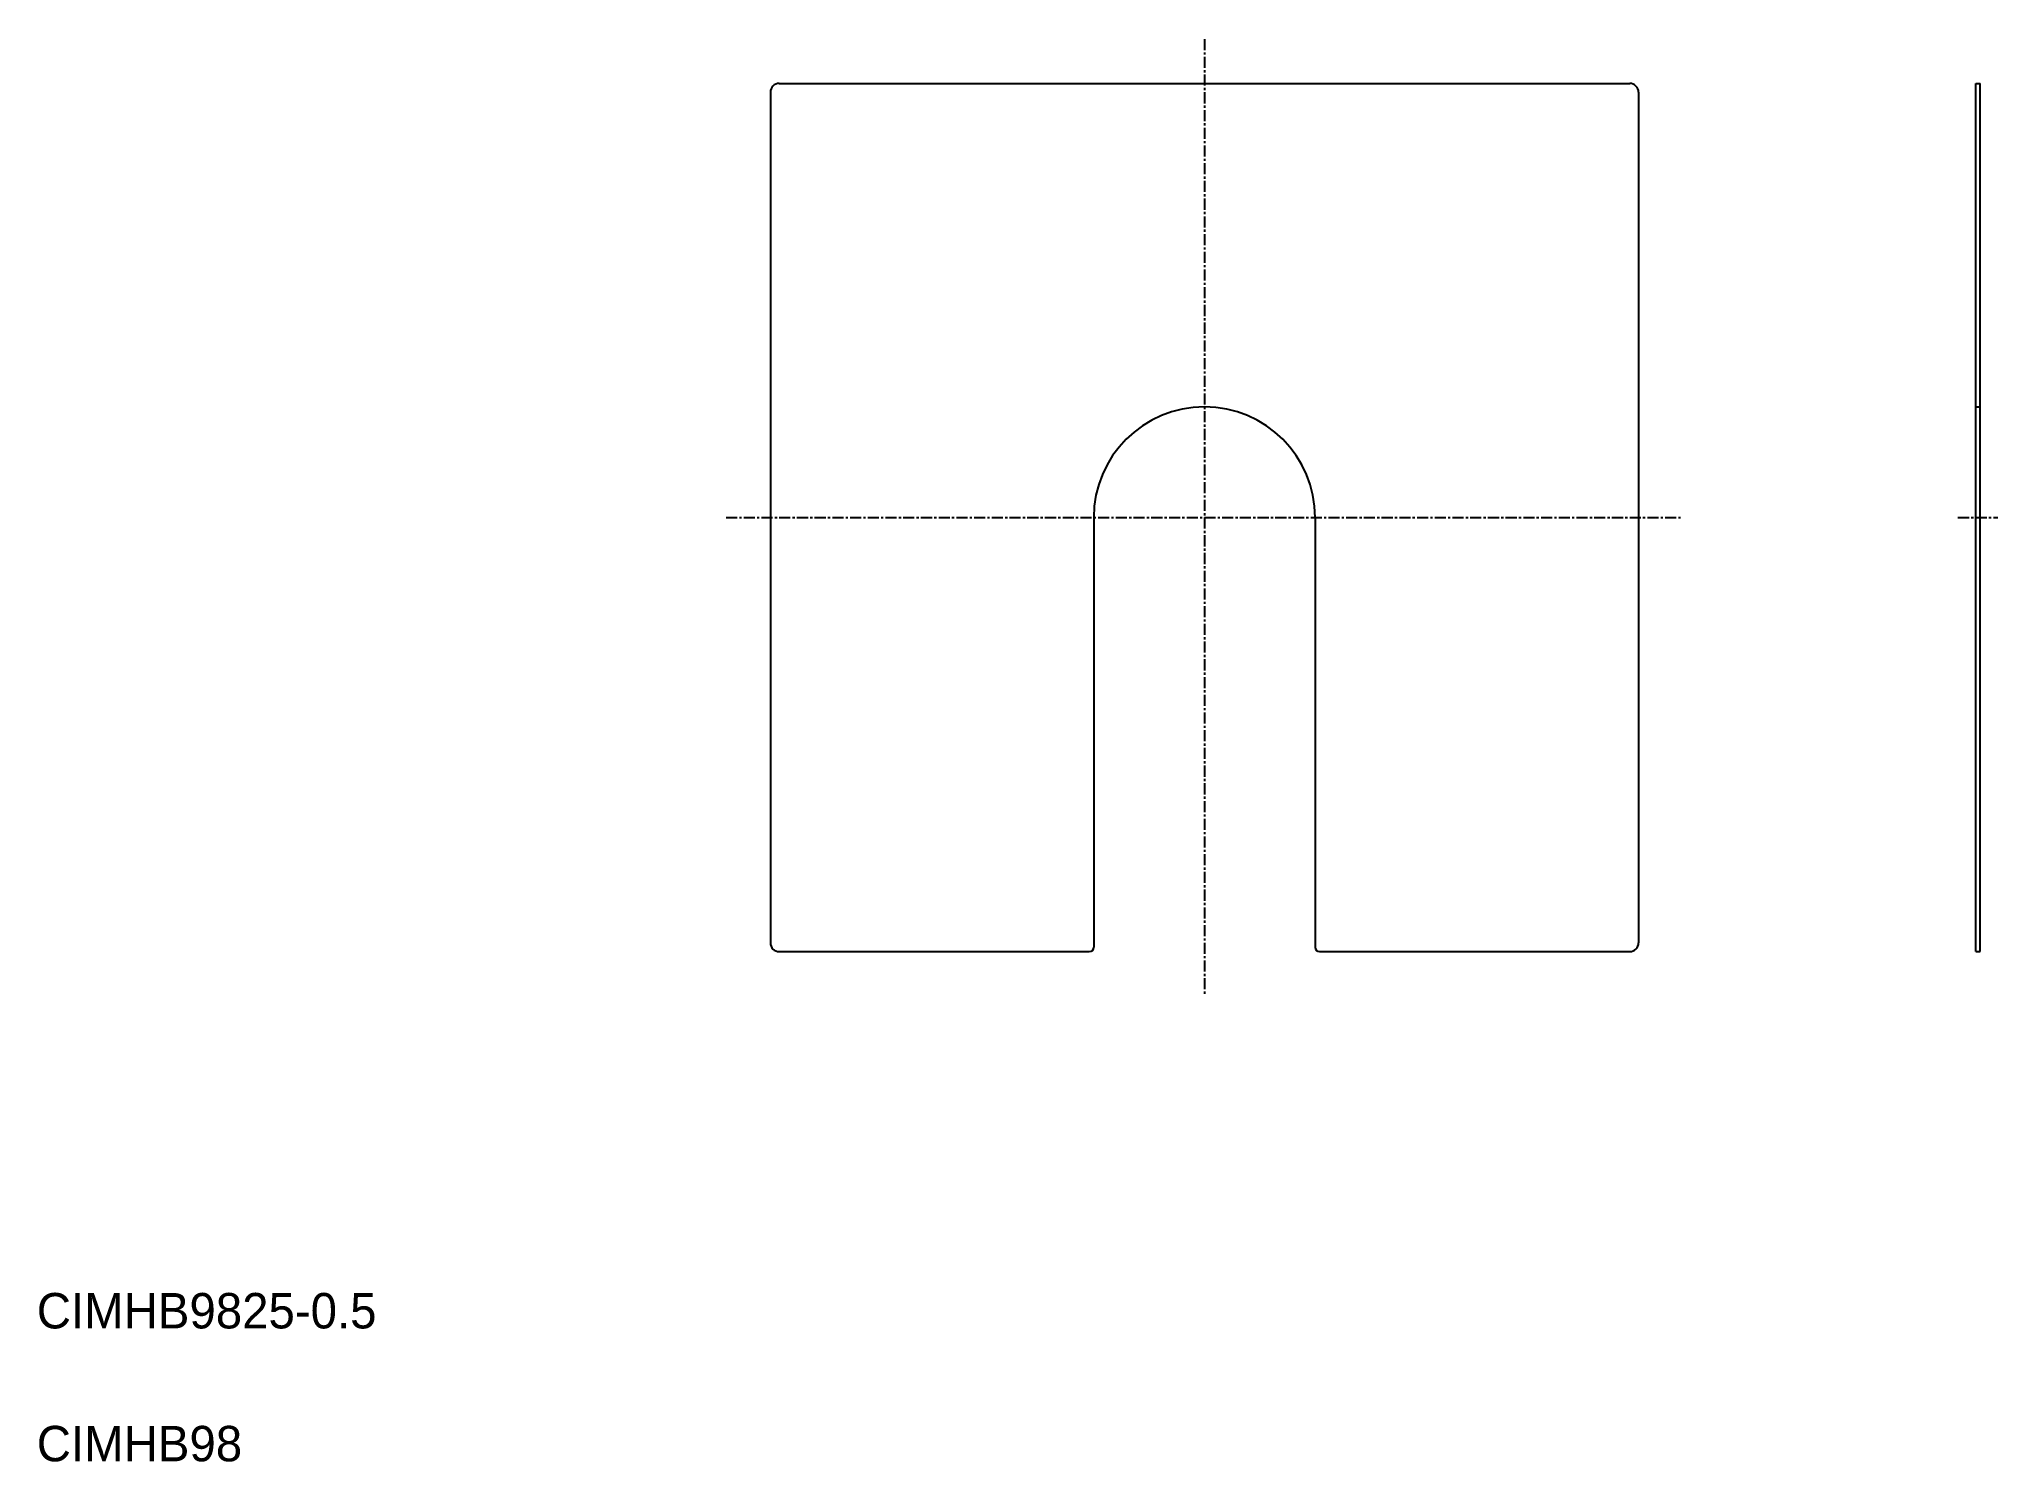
# Model space of a CAD drawing. Extents: x 10 to 231, y 10 to 171.
import ezdxf

# ---------------------------------------------------------------- set-up
doc = ezdxf.new("R2010")
doc.units = 0
doc.linetypes.add('CENTER', pattern=[2, 1.25, -0.25, 0.25, -0.25])
doc.linetypes.add('DASHED', pattern=[0.75, 0.5, -0.25])
doc.layers.get('0').update_dxf_attribs({"linetype": 'CONTINUOUS'})
doc.layers.add('CENTER', color=1, linetype='CENTER')

msp = doc.modelspace()

# ---------------------------------------------------------------- linework, layer by layer
at = {"color": 7, "linetype": 'CONTINUOUS'}
for p, q in [((92.81, 164.53), (92.81, 68.53)), ((93.81, 165.53), (189.81, 165.53)), ((190.81, 164.53), (190.81, 68.53)), ((228.87, 67.53), (228.87, 165.53)), ((228.87, 165.53), (229.37, 165.53)), ((229.37, 67.53), (229.37, 165.53)), ((129.31, 116.53), (129.31, 68.03)), ((154.31, 116.53), (154.31, 68.03)), ((93.81, 67.53), (128.81, 67.53)), ((154.81, 67.53), (189.81, 67.53)), ((228.87, 67.53), (229.37, 67.53))]:
    msp.add_line(p, q, dxfattribs=at)
at = {"color": 3, "linetype": 'DASHED'}
msp.add_line((228.87, 129.03), (229.37, 129.03), dxfattribs=at)
msp.add_line((229.37, 92.03), (229.37, 92.03))
at = {"color": 7, "linetype": 'CONTINUOUS'}
for centre, radius, start, end in [((93.81, 164.53), 1, 90, 180), ((189.81, 164.53), 1, 0, 90), ((141.81, 116.53), 12.5, 0, 180), ((93.81, 68.53), 1, 180, 270), ((128.81, 68.03), 0.5, 270, 0), ((154.81, 68.03), 0.5, 180, 270), ((189.81, 68.53), 1, 270, 0)]:
    msp.add_arc(centre, radius, start, end, dxfattribs=at)
at = {"layer": 'CENTER', "color": 1, "linetype": 'CENTER'}
for p, q in [((141.81, 170.53), (141.81, 62.53)), ((87.81, 116.53), (195.81, 116.53)), ((226.87, 116.53), (231.37, 116.53)), ((229.37, 116.53), (229.37, 116.53))]:
    msp.add_line(p, q, dxfattribs=at)

# ---------------------------------------------------------------- texts
at = {"color": 7, "linetype": 'CONTINUOUS'}
for s, p in [('CIMHB9825-0.5', (10, 25)), ('CIMHB98', (10, 10))]:
    msp.add_text(s, height=4, dxfattribs=at).set_placement(p)

doc.saveas('drawing.dxf')
